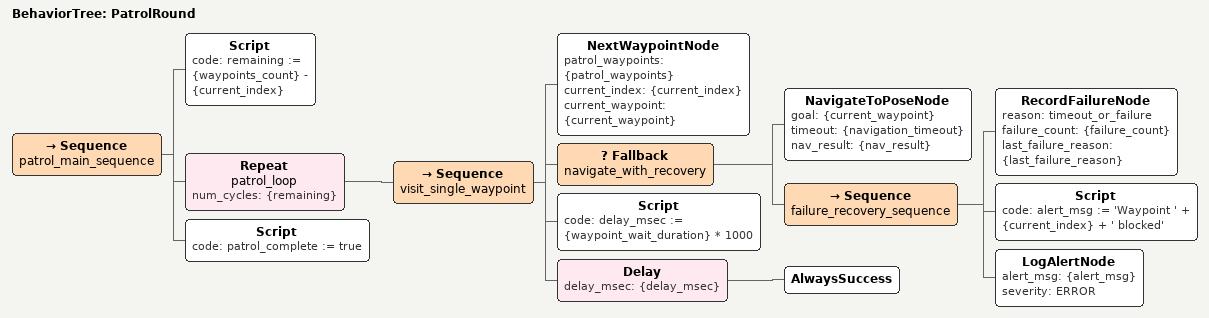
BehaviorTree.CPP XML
<?xml version="1.0"?>
<root BTCPP_format="4">
  <BehaviorTree ID="PatrolRound">

    <Sequence name="patrol_main_sequence">

      <!-- Step 1: 计算剩余巡逻点数（支持断点恢复） -->
      <!-- 当从充电恢复时，current_index 可能 > 0 -->
      <!-- 当 remaining = 0 时，Repeat 直接返回 SUCCESS -->
      <Script code="remaining := {waypoints_count} - {current_index}"/>

      <!-- Step 2: 巡逻循环 (Repeat 执行 remaining 次) -->
      <!-- 若 remaining = 0, Repeat 立即返回 SUCCESS -->
      <Repeat name="patrol_loop" num_cycles="{remaining}">

        <Sequence name="visit_single_waypoint">

          <!-- 2a. 获取当前索引对应的巡逻点（索引自增） -->
          <NextWaypointNode
            patrol_waypoints="{patrol_waypoints}"
            current_index="{current_index}"
            current_waypoint="{current_waypoint}"/>

          <!-- 2b. 导航至目标 (含堵赛放弃 M3.5 + M7.2 告警日志) -->
          <Fallback name="navigate_with_recovery">

            <!-- 主导航节点 -->
            <NavigateToPoseNode
              goal="{current_waypoint}"
              timeout="{navigation_timeout}"
              nav_result="{nav_result}"/>

            <!-- 备选: 记录失败后继续 + 发布告警 -->
            <Sequence name="failure_recovery_sequence">
              <RecordFailureNode
                reason="timeout_or_failure"
                failure_count="{failure_count}"
                last_failure_reason="{last_failure_reason}"/>

              <!-- M7.2: 构造堵塞告警消息并发布 -->
              <Script code="alert_msg := 'Waypoint ' + {current_index} + ' blocked'"/>
              <LogAlertNode
                alert_msg="{alert_msg}"
                severity="ERROR"/>
            </Sequence>

          </Fallback>

          <!-- 2c. 到达后短暂停留 -->
          <!-- waypoint_wait_duration 单位秒 → delay_msec 需要毫秒 -->
          <Script code="delay_msec := {waypoint_wait_duration} * 1000"/>
          <Delay delay_msec="{delay_msec}">
            <AlwaysSuccess/>
          </Delay>

        </Sequence>

      </Repeat>

      <!-- Step 3: 标记巡逻完成（供主树 IsPatrolCompleteCondition 使用） -->
      <Script code="patrol_complete := true"/>

    </Sequence>

  </BehaviorTree>
</root>
